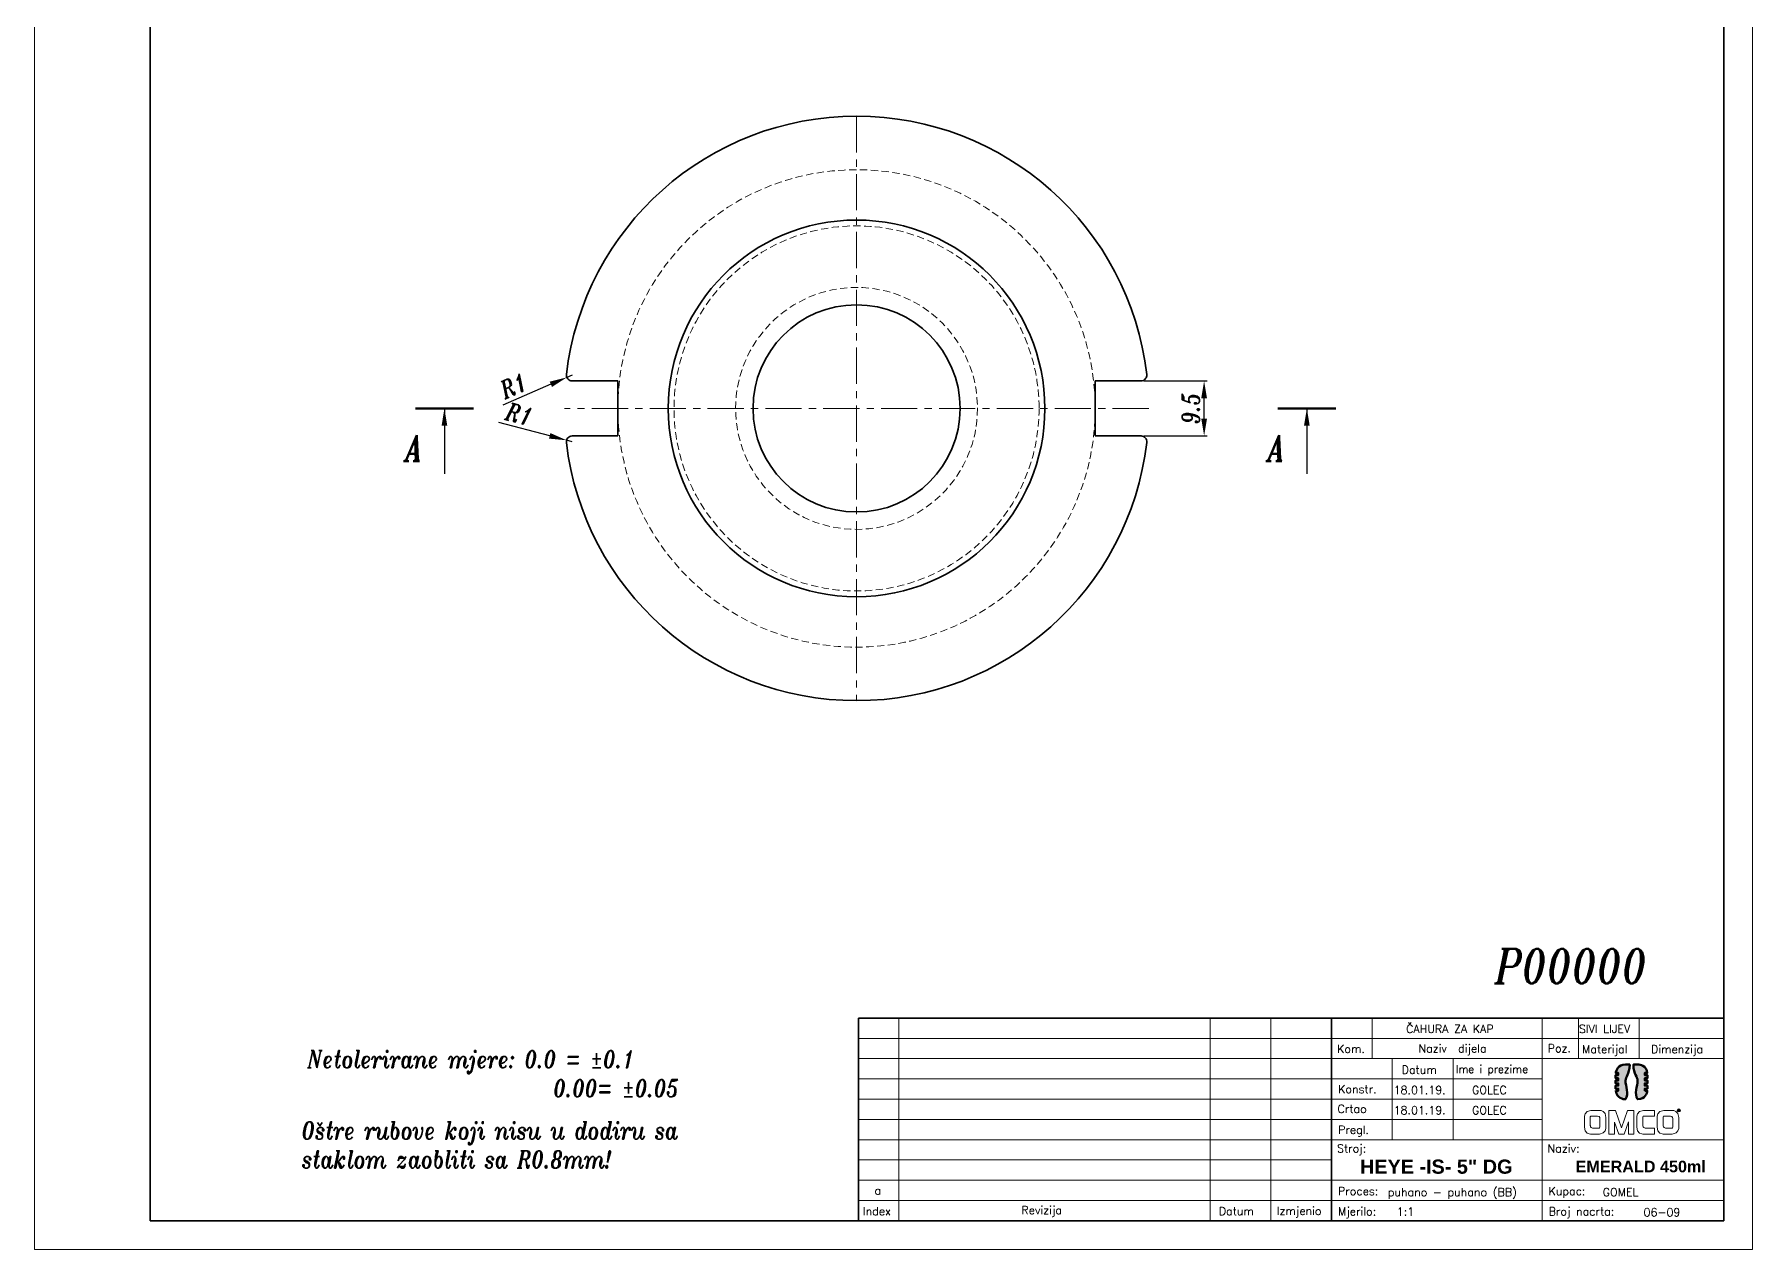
# Model space of a CAD drawing. Extents: x 70 to 367, y 34 to 454.
# Drawn here: x 69.9 to 366.9, y 34 to 244 of the extents above; entities that cross this region are included whole.
import ezdxf

# ---------------------------------------------------------------- set-up
doc = ezdxf.new("R2010")
doc.units = 0
doc.header["$LTSCALE"] = 5
doc.header["$MEASUREMENT"] = 0
doc.linetypes.add('CENTER', pattern=[2, 1.25, -0.25, 0.25, -0.25])
doc.linetypes.add('HIDDEN', pattern=[0.375, 0.25, -0.125])
doc.layers.get('0').update_dxf_attribs({"linetype": 'CONTINUOUS', "lineweight": 15})
for name, color, linetype, lineweight in [('1', 1, 'CENTER', 15), ('2', 2, 'HIDDEN', 15), ('3', 3, 'CONTINUOUS', 35), ('4', 5, 'CONTINUOUS', 50)]:
    doc.layers.add(name, color=color, linetype=linetype, lineweight=lineweight)
doc.styles.add('ITALICT', font='italict', dxfattribs={"width": 0.8, "height": 3})
doc.styles.add('ROMANS', font='romans.shx')
doc.dimstyles.get("Standard").update_dxf_attribs({"dimtxt": 0.18, "dimasz": 3, "dimexe": 0.5, "dimexo": 0.5, "dimgap": 0.8, "dimtad": 1, "dimdsep": 46, "dimtxsty": 'ITALICT', "dimcen": 0, "dimadec": 0, "dimazin": 0, "dimtfac": 1, "dimtmove": 0, "dimatfit": 0, "dimfxl": 1, "dimtolj": 1, "dimtzin": 0, "dimarcsym": 0})

# ---------------------------------------------------------------- blocks, each defined once
blk = doc.blocks.new('*D11')
at = {"color": 0, "lineweight": -2}
for p, q in [((261.73, 184.14), (272.64, 184.14)), ((272.14, 177.64), (272.14, 181.14)), ((261.73, 174.64), (272.64, 174.64))]:
    blk.add_line(p, q, dxfattribs=at)
at = {"color": 0}
for points in [[(271.64, 181.14), (272.64, 181.14), (272.14, 184.14)], [(271.64, 177.64), (272.64, 177.64), (272.14, 174.64)]]:
    blk.add_solid(points, dxfattribs=at)
at = {"color": 0, "insert": (269.84, 179.39), "char_height": 3, "attachment_point": 5, "rotation": 90, "style": 'ITALICT'}
blk.add_mtext('\\A1;9.5', dxfattribs=at)
blk = doc.blocks.new('*D22')
at = {"color": 0, "lineweight": -2}
for p, q in [((159.03, 174.65), (150.26, 176.93)), ((162.9, 173.64), (161.93, 173.89))]:
    blk.add_line(p, q, dxfattribs=at)
at = {"color": 0}
blk.add_solid([(159.15, 175.13), (158.9, 174.17), (161.93, 173.89)], dxfattribs=at)
at = {"color": 0, "insert": (153.77, 178.39), "char_height": 3, "attachment_point": 5, "rotation": 345.4047, "style": 'ITALICT'}
blk.add_mtext('\\A1;R1', dxfattribs=at)
blk = doc.blocks.new('*D23')
at = {"color": 0, "lineweight": -2}
for p, q in [((162.9, 185.14), (161.98, 184.75)), ((159.23, 183.56), (150.9, 179.98))]:
    blk.add_line(p, q, dxfattribs=at)
at = {"color": 0}
blk.add_solid([(159.03, 184.02), (159.42, 183.1), (161.98, 184.75)], dxfattribs=at)
at = {"color": 0, "insert": (152.78, 183.29), "char_height": 3, "attachment_point": 5, "rotation": 23.2647, "style": 'ITALICT'}
blk.add_mtext('\\A1;R1', dxfattribs=at)

msp = doc.modelspace()

# ---------------------------------------------------------------- hatches: boundary and pattern name
at = {"layer": '4'}
h = msp.add_hatch(color=142, dxfattribs=at)
edge = h.paths.add_edge_path()
edge.add_spline(control_points=[(343.291, 61.471), (343.291, 61.471), (343.291, 61.471), (343.291, 61.471), (343.291, 61.471), (343.447, 60.093), (344.665, 60.022), (344.845, 60.022), (344.845, 60.022), (344.845, 60.022), (344.98, 60.022), (344.98, 60.022), (344.98, 60.022), (345.619, 60.941), (344.975, 62.282), (344.975, 63.24), (344.975, 63.24), (344.975, 63.992), (345.638, 64.194), (345.71, 65.999), (345.71, 65.999), (344.946, 65.999), (344.946, 65.999), (344.946, 65.999), (343.656, 65.999), (343.362, 65.004), (343.294, 64.549)], knot_values=[0.8095238, 0.8095238, 0.8095238, 0.8095238, 0.8095238, 0.8095238, 0.8095238, 0.8095238, 0.8571429, 0.8571429, 0.8571429, 0.8571429, 0.9047619, 0.9047619, 0.9047619, 0.9047619, 0.952381, 0.952381, 0.952381, 0.952381, 1, 1, 1, 1.047619, 1.047619, 1.047619, 1.047619, 1.0952381, 1.0952381, 1.0952381, 1.0952381], degree=3, periodic=0)
edge.add_spline(control_points=[(343.294, 64.549), (343.294, 64.549), (343.732, 64.549), (343.732, 64.549)], knot_values=[0.0952381, 0.0952381, 0.0952381, 0.0952381, 0.1428571, 0.1428571, 0.1428571, 0.1428571], degree=3, periodic=0)
edge.add_spline(control_points=[(343.732, 64.549), (343.732, 64.549), (343.732, 64.549), (343.732, 64.549), (343.732, 64.549), (343.732, 64.549), (343.732, 64.183), (343.732, 64.183)], knot_values=[0.1428571, 0.1428571, 0.1428571, 0.1428571, 0.1428571, 0.1428571, 0.1428571, 0.1428571, 0.1904762, 0.1904762, 0.1904762, 0.1904762], degree=3, periodic=0)
edge.add_spline(control_points=[(343.732, 64.183), (343.732, 64.183), (343.732, 64.183), (343.732, 64.183), (343.732, 64.183), (343.732, 64.183), (343.274, 64.183), (343.274, 64.183)], knot_values=[0.1904762, 0.1904762, 0.1904762, 0.1904762, 0.1904762, 0.1904762, 0.1904762, 0.1904762, 0.2380952, 0.2380952, 0.2380952, 0.2380952], degree=3, periodic=0)
edge.add_spline(control_points=[(343.274, 64.183), (343.274, 64.183), (343.274, 64.183), (343.274, 64.183), (343.274, 64.183), (343.274, 64.183), (343.274, 63.645), (343.274, 63.645)], knot_values=[0.2380952, 0.2380952, 0.2380952, 0.2380952, 0.2380952, 0.2380952, 0.2380952, 0.2380952, 0.2857143, 0.2857143, 0.2857143, 0.2857143], degree=3, periodic=0)
edge.add_spline(control_points=[(343.274, 63.645), (343.274, 63.645), (343.274, 63.645), (343.274, 63.645), (343.274, 63.645), (343.274, 63.645), (343.732, 63.645), (343.732, 63.645)], knot_values=[0.2857143, 0.2857143, 0.2857143, 0.2857143, 0.2857143, 0.2857143, 0.2857143, 0.2857143, 0.3333333, 0.3333333, 0.3333333, 0.3333333], degree=3, periodic=0)
edge.add_spline(control_points=[(343.732, 63.645), (343.732, 63.645), (343.732, 63.645), (343.732, 63.645), (343.732, 63.645), (343.732, 63.645), (343.732, 63.279), (343.732, 63.279)], knot_values=[0.3333333, 0.3333333, 0.3333333, 0.3333333, 0.3333333, 0.3333333, 0.3333333, 0.3333333, 0.3809524, 0.3809524, 0.3809524, 0.3809524], degree=3, periodic=0)
edge.add_spline(control_points=[(343.732, 63.279), (343.732, 63.279), (343.732, 63.279), (343.732, 63.279), (343.732, 63.279), (343.732, 63.279), (343.274, 63.279), (343.274, 63.279)], knot_values=[0.3809524, 0.3809524, 0.3809524, 0.3809524, 0.3809524, 0.3809524, 0.3809524, 0.3809524, 0.4285714, 0.4285714, 0.4285714, 0.4285714], degree=3, periodic=0)
edge.add_spline(control_points=[(343.274, 63.279), (343.274, 63.279), (343.274, 63.279), (343.274, 63.279), (343.274, 63.279), (343.274, 63.279), (343.274, 62.741), (343.274, 62.741)], knot_values=[0.4285714, 0.4285714, 0.4285714, 0.4285714, 0.4285714, 0.4285714, 0.4285714, 0.4285714, 0.4761905, 0.4761905, 0.4761905, 0.4761905], degree=3, periodic=0)
edge.add_spline(control_points=[(343.274, 62.741), (343.274, 62.741), (343.274, 62.741), (343.274, 62.741), (343.274, 62.741), (343.274, 62.741), (343.732, 62.741), (343.732, 62.741)], knot_values=[0.4761905, 0.4761905, 0.4761905, 0.4761905, 0.4761905, 0.4761905, 0.4761905, 0.4761905, 0.5238095, 0.5238095, 0.5238095, 0.5238095], degree=3, periodic=0)
edge.add_spline(control_points=[(343.732, 62.741), (343.732, 62.741), (343.732, 62.741), (343.732, 62.741), (343.732, 62.741), (343.732, 62.741), (343.732, 62.375), (343.732, 62.375)], knot_values=[0.5238095, 0.5238095, 0.5238095, 0.5238095, 0.5238095, 0.5238095, 0.5238095, 0.5238095, 0.5714286, 0.5714286, 0.5714286, 0.5714286], degree=3, periodic=0)
edge.add_spline(control_points=[(343.732, 62.375), (343.732, 62.375), (343.732, 62.375), (343.732, 62.375), (343.732, 62.375), (343.732, 62.375), (343.274, 62.375), (343.274, 62.375)], knot_values=[0.5714286, 0.5714286, 0.5714286, 0.5714286, 0.5714286, 0.5714286, 0.5714286, 0.5714286, 0.6190476, 0.6190476, 0.6190476, 0.6190476], degree=3, periodic=0)
edge.add_spline(control_points=[(343.274, 62.375), (343.274, 62.375), (343.274, 62.375), (343.274, 62.375), (343.274, 62.375), (343.274, 62.375), (343.274, 61.837), (343.274, 61.837)], knot_values=[0.6190476, 0.6190476, 0.6190476, 0.6190476, 0.6190476, 0.6190476, 0.6190476, 0.6190476, 0.6666667, 0.6666667, 0.6666667, 0.6666667], degree=3, periodic=0)
edge.add_spline(control_points=[(343.274, 61.837), (343.274, 61.837), (343.274, 61.837), (343.274, 61.837), (343.274, 61.837), (343.274, 61.837), (343.732, 61.837), (343.732, 61.837)], knot_values=[0.6666667, 0.6666667, 0.6666667, 0.6666667, 0.6666667, 0.6666667, 0.6666667, 0.6666667, 0.7142857, 0.7142857, 0.7142857, 0.7142857], degree=3, periodic=0)
edge.add_spline(control_points=[(343.732, 61.837), (343.732, 61.837), (343.732, 61.837), (343.732, 61.837), (343.732, 61.837), (343.732, 61.837), (343.732, 61.471), (343.732, 61.471)], knot_values=[0.7142857, 0.7142857, 0.7142857, 0.7142857, 0.7142857, 0.7142857, 0.7142857, 0.7142857, 0.7619048, 0.7619048, 0.7619048, 0.7619048], degree=3, periodic=0)
edge.add_spline(control_points=[(343.732, 61.471), (343.732, 61.471), (343.732, 61.471), (343.732, 61.471), (343.732, 61.471), (343.732, 61.471), (343.291, 61.471), (343.291, 61.471)], knot_values=[0.7619048, 0.7619048, 0.7619048, 0.7619048, 0.7619048, 0.7619048, 0.7619048, 0.7619048, 0.8095238, 0.8095238, 0.8095238, 0.8095238], degree=3, periodic=0)
h = msp.add_hatch(color=253, dxfattribs=at)
edge = h.paths.add_edge_path()
edge.add_spline(control_points=[(348.308, 62.741), (348.308, 62.741), (348.308, 62.741), (348.308, 62.741), (348.308, 62.741), (348.308, 62.741), (348.766, 62.741), (348.766, 62.741)], knot_values=[0.2380952, 0.2380952, 0.2380952, 0.2380952, 0.2380952, 0.2380952, 0.2380952, 0.2380952, 0.2857143, 0.2857143, 0.2857143, 0.2857143], degree=3, periodic=0)
edge.add_spline(control_points=[(348.766, 62.741), (348.766, 62.741), (348.766, 62.741), (348.766, 62.741), (348.766, 62.741), (348.766, 62.741), (348.766, 63.279), (348.766, 63.279)], knot_values=[0.2857143, 0.2857143, 0.2857143, 0.2857143, 0.2857143, 0.2857143, 0.2857143, 0.2857143, 0.3333333, 0.3333333, 0.3333333, 0.3333333], degree=3, periodic=0)
edge.add_spline(control_points=[(348.766, 63.279), (348.766, 63.279), (348.766, 63.279), (348.766, 63.279), (348.766, 63.279), (348.766, 63.279), (348.308, 63.279), (348.308, 63.279)], knot_values=[0.3333333, 0.3333333, 0.3333333, 0.3333333, 0.3333333, 0.3333333, 0.3333333, 0.3333333, 0.3809524, 0.3809524, 0.3809524, 0.3809524], degree=3, periodic=0)
edge.add_spline(control_points=[(348.308, 63.279), (348.308, 63.279), (348.308, 63.279), (348.308, 63.279), (348.308, 63.279), (348.308, 63.279), (348.308, 63.645), (348.308, 63.645)], knot_values=[0.3809524, 0.3809524, 0.3809524, 0.3809524, 0.3809524, 0.3809524, 0.3809524, 0.3809524, 0.4285714, 0.4285714, 0.4285714, 0.4285714], degree=3, periodic=0)
edge.add_spline(control_points=[(348.308, 63.645), (348.308, 63.645), (348.308, 63.645), (348.308, 63.645), (348.308, 63.645), (348.308, 63.645), (348.766, 63.645), (348.766, 63.645)], knot_values=[0.4285714, 0.4285714, 0.4285714, 0.4285714, 0.4285714, 0.4285714, 0.4285714, 0.4285714, 0.4761905, 0.4761905, 0.4761905, 0.4761905], degree=3, periodic=0)
edge.add_spline(control_points=[(348.766, 63.645), (348.766, 63.645), (348.766, 63.645), (348.766, 63.645), (348.766, 63.645), (348.766, 63.645), (348.766, 64.183), (348.766, 64.183)], knot_values=[0.4761905, 0.4761905, 0.4761905, 0.4761905, 0.4761905, 0.4761905, 0.4761905, 0.4761905, 0.5238095, 0.5238095, 0.5238095, 0.5238095], degree=3, periodic=0)
edge.add_spline(control_points=[(348.766, 64.183), (348.766, 64.183), (348.766, 64.183), (348.766, 64.183), (348.766, 64.183), (348.766, 64.183), (348.308, 64.183), (348.308, 64.183)], knot_values=[0.5238095, 0.5238095, 0.5238095, 0.5238095, 0.5238095, 0.5238095, 0.5238095, 0.5238095, 0.5714286, 0.5714286, 0.5714286, 0.5714286], degree=3, periodic=0)
edge.add_spline(control_points=[(348.308, 64.183), (348.308, 64.183), (348.308, 64.183), (348.308, 64.183), (348.308, 64.183), (348.308, 64.183), (348.308, 64.549), (348.308, 64.549)], knot_values=[0.5714286, 0.5714286, 0.5714286, 0.5714286, 0.5714286, 0.5714286, 0.5714286, 0.5714286, 0.6190476, 0.6190476, 0.6190476, 0.6190476], degree=3, periodic=0)
edge.add_spline(control_points=[(348.308, 64.549), (348.308, 64.549), (348.308, 64.549), (348.308, 64.549), (348.308, 64.549), (348.308, 64.549), (348.748, 64.549), (348.748, 64.549)], knot_values=[0.6190476, 0.6190476, 0.6190476, 0.6190476, 0.6190476, 0.6190476, 0.6190476, 0.6190476, 0.6666667, 0.6666667, 0.6666667, 0.6666667], degree=3, periodic=0)
edge.add_spline(control_points=[(348.748, 64.549), (348.748, 64.549), (348.748, 64.549), (348.748, 64.549), (348.748, 64.549), (348.587, 65.919), (347.375, 65.999), (347.195, 65.999), (347.195, 65.999), (347.195, 65.999), (346.33, 65.999), (346.33, 65.999)], knot_values=[0.6666667, 0.6666667, 0.6666667, 0.6666667, 0.6666667, 0.6666667, 0.6666667, 0.6666667, 0.7142857, 0.7142857, 0.7142857, 0.7142857, 0.7619048, 0.7619048, 0.7619048, 0.7619048], degree=3, periodic=0)
edge.add_spline(control_points=[(346.33, 65.999), (346.33, 65.999), (346.33, 65.999), (346.33, 65.999), (346.33, 65.999), (346.402, 64.194), (347.065, 63.992), (347.065, 63.24), (347.065, 63.24), (347.065, 62.282), (346.421, 60.941), (347.06, 60.022), (347.06, 60.022), (347.06, 60.022), (347.104, 60.022), (347.104, 60.022), (347.104, 60.022), (348.394, 60.022), (348.682, 61.017), (348.747, 61.471), (348.747, 61.471), (348.747, 61.471), (348.747, 61.471), (348.747, 61.471)], knot_values=[0.7619048, 0.7619048, 0.7619048, 0.7619048, 0.7619048, 0.7619048, 0.7619048, 0.7619048, 0.8095238, 0.8095238, 0.8095238, 0.8095238, 0.8571429, 0.8571429, 0.8571429, 0.8571429, 0.9047619, 0.9047619, 0.9047619, 0.9047619, 0.9142857, 0.9238095, 0.9333333, 0.9428571, 0.952381, 0.952381, 0.952381, 0.952381], degree=3, periodic=0)
edge.add_spline(control_points=[(348.747, 61.471), (348.747, 61.471), (348.308, 61.471), (348.308, 61.471), (348.308, 61.471), (348.308, 61.837), (348.308, 61.837)], knot_values=[0.952381, 0.952381, 0.952381, 0.952381, 1, 1, 1, 1.047619, 1.047619, 1.047619, 1.047619], degree=3, periodic=0)
edge.add_spline(control_points=[(348.308, 61.837), (348.308, 61.837), (348.308, 61.837), (348.308, 61.837), (348.308, 61.837), (348.308, 61.837), (348.766, 61.837), (348.766, 61.837)], knot_values=[0.047619, 0.047619, 0.047619, 0.047619, 0.047619, 0.047619, 0.047619, 0.047619, 0.0952381, 0.0952381, 0.0952381, 0.0952381], degree=3, periodic=0)
edge.add_spline(control_points=[(348.766, 61.837), (348.766, 61.837), (348.766, 61.837), (348.766, 61.837), (348.766, 61.837), (348.766, 61.837), (348.766, 62.375), (348.766, 62.375)], knot_values=[0.0952381, 0.0952381, 0.0952381, 0.0952381, 0.0952381, 0.0952381, 0.0952381, 0.0952381, 0.1428571, 0.1428571, 0.1428571, 0.1428571], degree=3, periodic=0)
edge.add_spline(control_points=[(348.766, 62.375), (348.766, 62.375), (348.766, 62.375), (348.766, 62.375), (348.766, 62.375), (348.766, 62.375), (348.308, 62.375), (348.308, 62.375)], knot_values=[0.1428571, 0.1428571, 0.1428571, 0.1428571, 0.1428571, 0.1428571, 0.1428571, 0.1428571, 0.1904762, 0.1904762, 0.1904762, 0.1904762], degree=3, periodic=0)
edge.add_spline(control_points=[(348.308, 62.375), (348.308, 62.375), (348.308, 62.375), (348.308, 62.375), (348.308, 62.375), (348.308, 62.375), (348.308, 62.741), (348.308, 62.741)], knot_values=[0.1904762, 0.1904762, 0.1904762, 0.1904762, 0.1904762, 0.1904762, 0.1904762, 0.1904762, 0.2380952, 0.2380952, 0.2380952, 0.2380952], degree=3, periodic=0)

# ---------------------------------------------------------------- linework, layer by layer
for p, q in [((69.949, 454.026), (69.949, 34.026)), ((366.949, 454.026), (366.949, 34.026)), ((219.371, 74.026), (219.371, 39.026)), ((273.16, 74.026), (273.16, 39.026)), ((283.66, 74.026), (283.66, 39.026)), ((301.16, 74.026), (301.16, 67.026)), ((330.56, 74.026), (330.56, 39.026)), ((336.86, 74.026), (336.86, 67.026)), ((347.36, 74.026), (347.36, 67.026)), ((212.371, 70.526), (361.949, 70.526)), ((361.949, 67.026), (212.371, 67.026)), ((304.66, 67.026), (304.66, 53.026)), ((315.16, 67.026), (315.16, 53.026)), ((212.371, 63.526), (330.56, 63.526)), ((212.371, 60.026), (330.56, 60.026)), ((212.371, 56.526), (330.56, 56.526)), ((212.371, 53.026), (361.949, 53.026)), ((294.16, 49.526), (212.371, 49.526)), ((212.371, 46.026), (361.949, 46.026)), ((212.371, 42.526), (361.949, 42.526)), ((69.949, 34.026), (366.949, 34.026))]:
    msp.add_line(p, q)
for points, knots in [([(340.467, 54.002), (340.467, 54.002), (338.928, 54.002), (338.928, 54.002), (338.928, 54.002), (338.797, 54.002), (337.859, 54.057), (337.859, 55.195), (337.859, 55.195), (337.859, 55.195), (337.859, 56.933), (337.859, 56.933), (337.859, 56.933), (337.859, 56.933), (337.859, 58.072), (338.997, 58.072), (338.997, 58.072), (338.997, 58.072), (340.529, 58.072), (340.529, 58.072), (340.529, 58.072), (340.66, 58.072), (341.598, 58.009), (341.598, 56.871), (341.598, 56.871), (341.598, 56.871), (341.598, 55.14), (341.598, 55.14), (341.598, 55.14), (341.598, 55.14), (341.605, 54.002), (340.467, 54.002)], [0, 0, 0, 0, 0.125, 0.125, 0.125, 0.125, 0.25, 0.25, 0.25, 0.25, 0.375, 0.375, 0.375, 0.375, 0.5, 0.5, 0.5, 0.5, 0.625, 0.625, 0.625, 0.625, 0.75, 0.75, 0.75, 0.75, 0.875, 0.875, 0.875, 0.875, 1, 1, 1, 1]), ([(340.563, 56.637), (340.563, 56.637), (340.563, 57.106), (340.163, 57.106), (340.163, 57.106), (340.163, 57.106), (339.025, 57.106), (339.025, 57.106), (339.025, 57.106), (339.025, 57.106), (338.894, 57.099), (338.894, 56.968), (338.894, 56.968), (338.894, 56.968), (338.894, 55.498), (338.894, 55.498), (338.894, 55.498), (338.894, 55.498), (338.894, 55.036), (339.294, 55.036), (339.294, 55.036), (339.294, 55.036), (340.432, 55.036), (340.432, 55.036), (340.432, 55.036), (340.432, 55.036), (340.563, 55.036), (340.563, 55.167), (340.563, 55.167), (340.563, 55.167), (340.563, 56.637), (340.563, 56.637)], [0, 0, 0, 0, 0.125, 0.125, 0.125, 0.125, 0.25, 0.25, 0.25, 0.25, 0.375, 0.375, 0.375, 0.375, 0.5, 0.5, 0.5, 0.5, 0.625, 0.625, 0.625, 0.625, 0.75, 0.75, 0.75, 0.75, 0.875, 0.875, 0.875, 0.875, 1, 1, 1, 1]), ([(345.475, 54.002), (345.475, 54.002), (345.475, 56.133), (345.475, 56.133), (345.475, 56.133), (345.475, 56.133), (344.73, 54.002), (344.73, 54.002), (344.73, 54.002), (344.73, 54.002), (343.833, 54.002), (343.833, 54.002), (343.833, 54.002), (343.833, 54.002), (343.074, 56.037), (343.074, 56.037), (343.074, 56.037), (343.074, 56.037), (343.074, 54.002), (343.074, 54.002), (343.074, 54.002), (343.074, 54.002), (342.115, 54.002), (342.115, 54.002), (342.115, 54.002), (342.115, 54.002), (342.115, 58.072), (342.115, 58.072), (342.115, 58.072), (342.115, 58.072), (343.226, 58.072), (343.226, 58.072), (343.226, 58.072), (343.226, 58.072), (344.295, 55.071), (344.295, 55.071), (344.295, 55.071), (344.295, 55.071), (345.316, 58.072), (345.316, 58.072), (345.316, 58.072), (345.316, 58.072), (346.406, 58.072), (346.406, 58.072), (346.406, 58.072), (346.406, 58.072), (346.406, 54.002), (346.406, 54.002), (346.406, 54.002), (346.406, 54.002), (345.475, 54.002), (345.475, 54.002)], [0, 0, 0, 0, 0.0769231, 0.0769231, 0.0769231, 0.0769231, 0.1538462, 0.1538462, 0.1538462, 0.1538462, 0.2307692, 0.2307692, 0.2307692, 0.2307692, 0.3076923, 0.3076923, 0.3076923, 0.3076923, 0.3846154, 0.3846154, 0.3846154, 0.3846154, 0.4615385, 0.4615385, 0.4615385, 0.4615385, 0.5384615, 0.5384615, 0.5384615, 0.5384615, 0.6153846, 0.6153846, 0.6153846, 0.6153846, 0.6923077, 0.6923077, 0.6923077, 0.6923077, 0.7692308, 0.7692308, 0.7692308, 0.7692308, 0.8461538, 0.8461538, 0.8461538, 0.8461538, 0.9230769, 0.9230769, 0.9230769, 0.9230769, 1, 1, 1, 1]), ([(349.994, 55.036), (349.994, 55.036), (348.358, 55.036), (348.358, 55.036), (348.358, 55.036), (347.958, 55.036), (347.958, 55.498), (347.958, 55.498), (347.958, 55.498), (347.958, 55.498), (347.958, 56.968), (347.958, 56.968), (347.958, 56.968), (347.958, 57.099), (348.089, 57.106), (348.089, 57.106), (348.089, 57.106), (348.089, 57.106), (349.994, 57.106), (349.994, 57.106), (349.994, 57.106), (349.994, 57.106), (349.994, 58.072), (349.994, 58.072), (349.994, 58.072), (349.994, 58.072), (348.062, 58.072), (348.062, 58.072), (348.062, 58.072), (346.924, 58.072), (346.924, 56.933), (346.924, 56.933), (346.924, 56.933), (346.924, 56.933), (346.924, 55.195), (346.924, 55.195), (346.924, 55.195), (346.924, 54.057), (347.862, 54.002), (347.993, 54.002), (347.993, 54.002), (347.993, 54.002), (349.994, 54.002), (349.994, 54.002), (349.994, 54.002), (349.994, 54.002), (349.994, 55.036), (349.994, 55.036)], [0, 0, 0, 0, 0.0833333, 0.0833333, 0.0833333, 0.0833333, 0.1666667, 0.1666667, 0.1666667, 0.1666667, 0.25, 0.25, 0.25, 0.25, 0.3333333, 0.3333333, 0.3333333, 0.3333333, 0.4166667, 0.4166667, 0.4166667, 0.4166667, 0.5, 0.5, 0.5, 0.5, 0.5833333, 0.5833333, 0.5833333, 0.5833333, 0.6666667, 0.6666667, 0.6666667, 0.6666667, 0.75, 0.75, 0.75, 0.75, 0.8333333, 0.8333333, 0.8333333, 0.8333333, 0.9166667, 0.9166667, 0.9166667, 0.9166667, 1, 1, 1, 1]), ([(353.049, 54.002), (353.049, 54.002), (351.511, 54.002), (351.511, 54.002), (351.511, 54.002), (351.38, 54.002), (350.442, 54.057), (350.442, 55.195), (350.442, 55.195), (350.442, 55.195), (350.442, 56.933), (350.442, 56.933), (350.442, 56.933), (350.442, 56.933), (350.442, 58.072), (351.58, 58.072), (351.58, 58.072), (351.58, 58.072), (353.112, 58.072), (353.112, 58.072), (353.112, 58.072), (353.243, 58.072), (354.181, 58.009), (354.181, 56.871), (354.181, 56.871), (354.181, 56.871), (354.181, 55.14), (354.181, 55.14), (354.181, 55.14), (354.181, 55.14), (354.188, 54.002), (353.049, 54.002)], [0, 0, 0, 0, 0.125, 0.125, 0.125, 0.125, 0.25, 0.25, 0.25, 0.25, 0.375, 0.375, 0.375, 0.375, 0.5, 0.5, 0.5, 0.5, 0.625, 0.625, 0.625, 0.625, 0.75, 0.75, 0.75, 0.75, 0.875, 0.875, 0.875, 0.875, 1, 1, 1, 1]), ([(353.146, 56.637), (353.146, 56.637), (353.146, 57.106), (352.746, 57.106), (352.746, 57.106), (352.746, 57.106), (351.608, 57.106), (351.608, 57.106), (351.608, 57.106), (351.608, 57.106), (351.477, 57.099), (351.477, 56.968), (351.477, 56.968), (351.477, 56.968), (351.477, 55.498), (351.477, 55.498), (351.477, 55.498), (351.477, 55.498), (351.477, 55.036), (351.877, 55.036), (351.877, 55.036), (351.877, 55.036), (353.015, 55.036), (353.015, 55.036), (353.015, 55.036), (353.015, 55.036), (353.146, 55.036), (353.146, 55.167), (353.146, 55.167), (353.146, 55.167), (353.146, 56.637), (353.146, 56.637)], [0, 0, 0, 0, 0.125, 0.125, 0.125, 0.125, 0.25, 0.25, 0.25, 0.25, 0.375, 0.375, 0.375, 0.375, 0.5, 0.5, 0.5, 0.5, 0.625, 0.625, 0.625, 0.625, 0.75, 0.75, 0.75, 0.75, 0.875, 0.875, 0.875, 0.875, 1, 1, 1, 1]), ([(354.197, 57.813), (354.046, 57.813), (353.923, 57.936), (353.923, 58.088), (353.923, 58.088), (353.923, 58.239), (354.046, 58.362), (354.197, 58.362), (354.197, 58.362), (354.349, 58.362), (354.472, 58.239), (354.472, 58.088), (354.472, 58.088), (354.472, 57.936), (354.349, 57.813), (354.197, 57.813)], [0, 0, 0, 0, 0.25, 0.25, 0.25, 0.25, 0.5, 0.5, 0.5, 0.5, 0.75, 0.75, 0.75, 0.75, 1, 1, 1, 1]), ([(354.197, 58.302), (354.08, 58.302), (353.983, 58.205), (353.983, 58.088), (353.983, 58.088), (353.983, 57.97), (354.08, 57.874), (354.197, 57.874), (354.197, 57.874), (354.315, 57.874), (354.411, 57.97), (354.411, 58.088), (354.411, 58.088), (354.411, 58.205), (354.315, 58.302), (354.197, 58.302)], [0, 0, 0, 0, 0.25, 0.25, 0.25, 0.25, 0.5, 0.5, 0.5, 0.5, 0.75, 0.75, 0.75, 0.75, 1, 1, 1, 1]), ([(354.26, 58.041), (354.26, 58.041), (354.316, 57.954), (354.316, 57.954), (354.316, 57.954), (354.316, 57.954), (354.241, 57.954), (354.241, 57.954), (354.241, 57.954), (354.241, 57.954), (354.193, 58.031), (354.193, 58.031), (354.193, 58.031), (354.193, 58.031), (354.163, 58.031), (354.163, 58.031), (354.163, 58.031), (354.163, 58.031), (354.163, 57.954), (354.163, 57.954), (354.163, 57.954), (354.163, 57.954), (354.095, 57.954), (354.095, 57.954), (354.095, 57.954), (354.095, 57.954), (354.095, 58.232), (354.095, 58.232), (354.095, 58.232), (354.095, 58.232), (354.216, 58.232), (354.216, 58.232), (354.216, 58.232), (354.239, 58.232), (354.322, 58.232), (354.322, 58.131), (354.322, 58.131), (354.322, 58.079), (354.29, 58.052), (354.26, 58.041)], [0, 0, 0, 0, 0.1, 0.1, 0.1, 0.1, 0.2, 0.2, 0.2, 0.2, 0.3, 0.3, 0.3, 0.3, 0.4, 0.4, 0.4, 0.4, 0.5, 0.5, 0.5, 0.5, 0.6, 0.6, 0.6, 0.6, 0.7, 0.7, 0.7, 0.7, 0.8, 0.8, 0.8, 0.8, 0.9, 0.9, 0.9, 0.9, 1, 1, 1, 1]), ([(354.199, 58.173), (354.199, 58.173), (354.163, 58.173), (354.163, 58.173), (354.163, 58.173), (354.163, 58.173), (354.163, 58.086), (354.163, 58.086), (354.163, 58.086), (354.163, 58.086), (354.199, 58.086), (354.199, 58.086), (354.199, 58.086), (354.235, 58.086), (354.25, 58.099), (354.25, 58.131), (354.25, 58.131), (354.25, 58.164), (354.235, 58.173), (354.199, 58.173)], [0, 0, 0, 0, 0.2, 0.2, 0.2, 0.2, 0.4, 0.4, 0.4, 0.4, 0.6, 0.6, 0.6, 0.6, 0.8, 0.8, 0.8, 0.8, 1, 1, 1, 1])]:
    msp.add_open_spline(points, degree=3, knots=knots)
at = {"layer": '1'}
for p, q in [((212.065, 229.891), (212.065, 128.891)), ((262.565, 179.391), (161.565, 179.391))]:
    msp.add_line(p, q, dxfattribs=at)
at = {"layer": '2'}
for radius in [41.25, 31.55, 20.9]:
    msp.add_circle((212.065, 179.391), radius, dxfattribs=at)
at = {"layer": '3'}
for p, q in [((89.949, 449.026), (89.949, 39.026)), ((361.949, 449.026), (361.949, 39.026)), ((162.9, 184.141), (170.815, 184.141)), ((170.815, 179.391), (170.815, 184.141)), ((253.315, 179.391), (253.315, 184.141)), ((261.23, 184.141), (253.315, 184.141)), ((170.815, 179.391), (170.815, 174.641)), ((253.315, 179.391), (253.315, 174.641)), ((162.9, 174.641), (170.815, 174.641)), ((261.23, 174.641), (253.315, 174.641)), ((212.371, 74.026), (361.949, 74.026)), ((212.371, 74.026), (212.371, 39.026)), ((294.16, 74.026), (294.16, 39.026)), ((361.949, 74.026), (361.949, 39.026)), ((89.949, 39.026), (361.949, 39.026))]:
    msp.add_line(p, q, dxfattribs=at)
for radius in [32.55, 17.9]:
    msp.add_circle((212.065, 179.391), radius, dxfattribs=at)
for centre, radius, start, end in [((212.065, 179.391), 50.5, 6.67063, 173.32937), ((162.9, 185.141), 1, 173.32937, 270), ((261.23, 185.141), 1, 270, 6.67063), ((162.9, 173.641), 1, 90, 186.67063), ((212.065, 179.391), 50.5, 186.67063, 353.32937), ((261.23, 173.641), 1, 353.32937, 90)]:
    msp.add_arc(centre, radius, start, end, dxfattribs=at)
at = {"layer": '4'}
for p, q in [((145.829, 179.391), (135.829, 179.391)), ((294.897, 179.391), (284.897, 179.391))]:
    msp.add_line(p, q, dxfattribs=at)
at = {"layer": '4', "color": 142}
msp.add_open_spline([(345.71, 65.999), (345.71, 65.999), (344.946, 65.999), (344.946, 65.999), (344.946, 65.999), (343.656, 65.999), (343.362, 65.004), (343.294, 64.549), (343.294, 64.549), (343.294, 64.549), (343.732, 64.549), (343.732, 64.549), (343.732, 64.549), (343.732, 64.549), (343.732, 64.183), (343.732, 64.183), (343.732, 64.183), (343.732, 64.183), (343.274, 64.183), (343.274, 64.183), (343.274, 64.183), (343.274, 64.183), (343.274, 63.645), (343.274, 63.645), (343.274, 63.645), (343.274, 63.645), (343.732, 63.645), (343.732, 63.645), (343.732, 63.645), (343.732, 63.645), (343.732, 63.279), (343.732, 63.279), (343.732, 63.279), (343.732, 63.279), (343.274, 63.279), (343.274, 63.279), (343.274, 63.279), (343.274, 63.279), (343.274, 62.741), (343.274, 62.741), (343.274, 62.741), (343.274, 62.741), (343.732, 62.741), (343.732, 62.741), (343.732, 62.741), (343.732, 62.741), (343.732, 62.375), (343.732, 62.375), (343.732, 62.375), (343.732, 62.375), (343.274, 62.375), (343.274, 62.375), (343.274, 62.375), (343.274, 62.375), (343.274, 61.837), (343.274, 61.837), (343.274, 61.837), (343.274, 61.837), (343.732, 61.837), (343.732, 61.837), (343.732, 61.837), (343.732, 61.837), (343.732, 61.471), (343.732, 61.471), (343.732, 61.471), (343.732, 61.471), (343.291, 61.471), (343.291, 61.471), (343.291, 61.471), (343.447, 60.093), (344.665, 60.022), (344.845, 60.022), (344.845, 60.022), (344.845, 60.022), (344.98, 60.022), (344.98, 60.022), (344.98, 60.022), (345.619, 60.941), (344.975, 62.282), (344.975, 63.24), (344.975, 63.24), (344.975, 63.992), (345.638, 64.194), (345.71, 65.999)], degree=3, knots=[0, 0, 0, 0, 0.047619, 0.047619, 0.047619, 0.047619, 0.0952381, 0.0952381, 0.0952381, 0.0952381, 0.1428571, 0.1428571, 0.1428571, 0.1428571, 0.1904762, 0.1904762, 0.1904762, 0.1904762, 0.2380952, 0.2380952, 0.2380952, 0.2380952, 0.2857143, 0.2857143, 0.2857143, 0.2857143, 0.3333333, 0.3333333, 0.3333333, 0.3333333, 0.3809524, 0.3809524, 0.3809524, 0.3809524, 0.4285714, 0.4285714, 0.4285714, 0.4285714, 0.4761905, 0.4761905, 0.4761905, 0.4761905, 0.5238095, 0.5238095, 0.5238095, 0.5238095, 0.5714286, 0.5714286, 0.5714286, 0.5714286, 0.6190476, 0.6190476, 0.6190476, 0.6190476, 0.6666667, 0.6666667, 0.6666667, 0.6666667, 0.7142857, 0.7142857, 0.7142857, 0.7142857, 0.7619048, 0.7619048, 0.7619048, 0.7619048, 0.8095238, 0.8095238, 0.8095238, 0.8095238, 0.8571429, 0.8571429, 0.8571429, 0.8571429, 0.9047619, 0.9047619, 0.9047619, 0.9047619, 0.952381, 0.952381, 0.952381, 0.952381, 1, 1, 1, 1], dxfattribs=at)
at = {"layer": '4', "color": 253}
msp.add_open_spline([(348.308, 61.471), (348.308, 61.471), (348.308, 61.837), (348.308, 61.837), (348.308, 61.837), (348.308, 61.837), (348.766, 61.837), (348.766, 61.837), (348.766, 61.837), (348.766, 61.837), (348.766, 62.375), (348.766, 62.375), (348.766, 62.375), (348.766, 62.375), (348.308, 62.375), (348.308, 62.375), (348.308, 62.375), (348.308, 62.375), (348.308, 62.741), (348.308, 62.741), (348.308, 62.741), (348.308, 62.741), (348.766, 62.741), (348.766, 62.741), (348.766, 62.741), (348.766, 62.741), (348.766, 63.279), (348.766, 63.279), (348.766, 63.279), (348.766, 63.279), (348.308, 63.279), (348.308, 63.279), (348.308, 63.279), (348.308, 63.279), (348.308, 63.645), (348.308, 63.645), (348.308, 63.645), (348.308, 63.645), (348.766, 63.645), (348.766, 63.645), (348.766, 63.645), (348.766, 63.645), (348.766, 64.183), (348.766, 64.183), (348.766, 64.183), (348.766, 64.183), (348.308, 64.183), (348.308, 64.183), (348.308, 64.183), (348.308, 64.183), (348.308, 64.549), (348.308, 64.549), (348.308, 64.549), (348.308, 64.549), (348.748, 64.549), (348.748, 64.549), (348.748, 64.549), (348.587, 65.919), (347.375, 65.999), (347.195, 65.999), (347.195, 65.999), (347.195, 65.999), (346.33, 65.999), (346.33, 65.999), (346.33, 65.999), (346.402, 64.194), (347.065, 63.992), (347.065, 63.24), (347.065, 63.24), (347.065, 62.282), (346.421, 60.941), (347.06, 60.022), (347.06, 60.022), (347.06, 60.022), (347.104, 60.022), (347.104, 60.022), (347.104, 60.022), (348.394, 60.022), (348.682, 61.017), (348.747, 61.471), (348.747, 61.471), (348.747, 61.471), (348.308, 61.471), (348.308, 61.471)], degree=3, knots=[0, 0, 0, 0, 0.047619, 0.047619, 0.047619, 0.047619, 0.0952381, 0.0952381, 0.0952381, 0.0952381, 0.1428571, 0.1428571, 0.1428571, 0.1428571, 0.1904762, 0.1904762, 0.1904762, 0.1904762, 0.2380952, 0.2380952, 0.2380952, 0.2380952, 0.2857143, 0.2857143, 0.2857143, 0.2857143, 0.3333333, 0.3333333, 0.3333333, 0.3333333, 0.3809524, 0.3809524, 0.3809524, 0.3809524, 0.4285714, 0.4285714, 0.4285714, 0.4285714, 0.4761905, 0.4761905, 0.4761905, 0.4761905, 0.5238095, 0.5238095, 0.5238095, 0.5238095, 0.5714286, 0.5714286, 0.5714286, 0.5714286, 0.6190476, 0.6190476, 0.6190476, 0.6190476, 0.6666667, 0.6666667, 0.6666667, 0.6666667, 0.7142857, 0.7142857, 0.7142857, 0.7142857, 0.7619048, 0.7619048, 0.7619048, 0.7619048, 0.8095238, 0.8095238, 0.8095238, 0.8095238, 0.8571429, 0.8571429, 0.8571429, 0.8571429, 0.9047619, 0.9047619, 0.9047619, 0.9047619, 0.952381, 0.952381, 0.952381, 0.952381, 1, 1, 1, 1], dxfattribs=at)

# ---------------------------------------------------------------- texts
at = {"style": 'ITALICT', "width": 0.8}
for s, height, p in [('A', 4.5, (134.052, 170.248)), ('A', 4.5, (283.121, 170.248)), ('P00000', 6, (322.345, 80.02)), ('Netolerirane mjere: 0.0 = %%p0.1', 3, (117.151, 65.414)), ('0.00= %%p0.05', 3, (159.657, 60.414)), ('Oštre rubove koji nisu u dodiru sa ', 3, (116.17, 53.109)), ('staklom zaobliti sa R0.8mm!', 3, (116.17, 48.109))]:
    msp.add_text(s, height=height, dxfattribs=at).set_placement(p)
at = {"style": 'ROMANS'}
for s, height, p in [('ČAHURA ZA KAP', 1.4, (307.052, 71.464)), ('SIVI LIJEV', 1.4, (336.914, 71.464)), ('Kom.', 1.4, (295.129, 68.009)), ('Naziv  dijela', 1.4, (309.201, 68.086)), ('Poz.', 1.4, (331.525, 68.111)), ('Materijal', 1.4, (337.458, 67.956)), ('Dimenzija', 1.4, (349.386, 67.959)), ('Datum', 1.4, (306.287, 64.415)), ('Ime i prezime', 1.33, (315.642, 64.547)), ('Konstr.', 1.4, (295.298, 61.065)), ('18.01.19.', 1.4, (304.897, 60.904)), ('GOLEC', 1.4, (318.451, 60.904)), ('Crtao', 1.4, (295.205, 57.647)), ('18.01.19.', 1.4, (304.897, 57.404)), ('GOLEC', 1.4, (318.451, 57.404)), ('Pregl.', 1.4, (295.298, 54.043)), ('Stroj:', 1.4, (295.108, 50.817)), ('Naziv:', 1.4, (331.508, 50.817)), ('Proces:', 1.4, (295.277, 43.439)), ('puhano - puhano (BB)', 1.4, (303.891, 43.251)), ('Kupac:', 1.4, (331.677, 43.439)), ('GOMEL', 1.4, (341.034, 43.251)), ('a', 1.4, (215.176, 43.527)), ('Revizija', 1.4, (240.554, 40.142)), ('Index', 1.4, (213.152, 39.97)), ('Datum', 1.4, (274.673, 39.982)), ('Izmjenio', 1.4, (284.692, 40.022)), ('Mjerilo:', 1.4, (295.277, 39.939)), ('1:1', 1.4, (305.444, 39.886)), ('Broj nacrta:', 1.4, (331.686, 39.937)), ('06-09', 1.4, (348.097, 39.775))]:
    msp.add_text(s, height=height, dxfattribs=at).set_placement(p)
at = {"attachment_point": 1, "style": 'ROMANS'}
for s, insert, char_height, width in [('{\\fArial|b1|i0|c238|p34;HEYE -IS- 5" DG}', (299.089, 49.593), 2.45, 29.68315), ('{\\fArial|b1|i0|c238|p34;EMERALD 450ml}', (336.348, 49.389), 2, 35.15)]:
    msp.add_mtext(s, dxfattribs=dict(at, insert=insert, char_height=char_height, width=width))

# ---------------------------------------------------------------- dimensions: what is measured, and where the dimension line sits
for center, mpoint, picture, middle in [((162.9, 185.141), (161.981, 184.746), '*D23', (152.778, 183.293)), ((162.9, 173.641), (161.932, 173.893), '*D22', (153.774, 178.394))]:
    dim = msp.add_radius_dim(center=center, mpoint=mpoint, dimstyle='Standard')
    dim.commit()
    dim.dimension.update_dxf_attribs({"geometry": picture, "text_midpoint": middle})
dim = msp.add_linear_dim(base=(272.14, 184.141), p1=(261.23, 174.641), p2=(261.23, 184.141), angle=90, dimstyle='Standard')
dim.commit()
dim.dimension.update_dxf_attribs({"geometry": '*D11', "text_midpoint": (269.84, 179.391)})

# ---------------------------------------------------------------- leaders
for points in [[(140.829, 179.391), (140.829, 168.101)], [(289.897, 179.391), (289.897, 168.101)]]:
    msp.add_leader(points, dimstyle='Standard', override={"dimgap": 0.8, "dimtad": 0})

doc.saveas('drawing.dxf')
